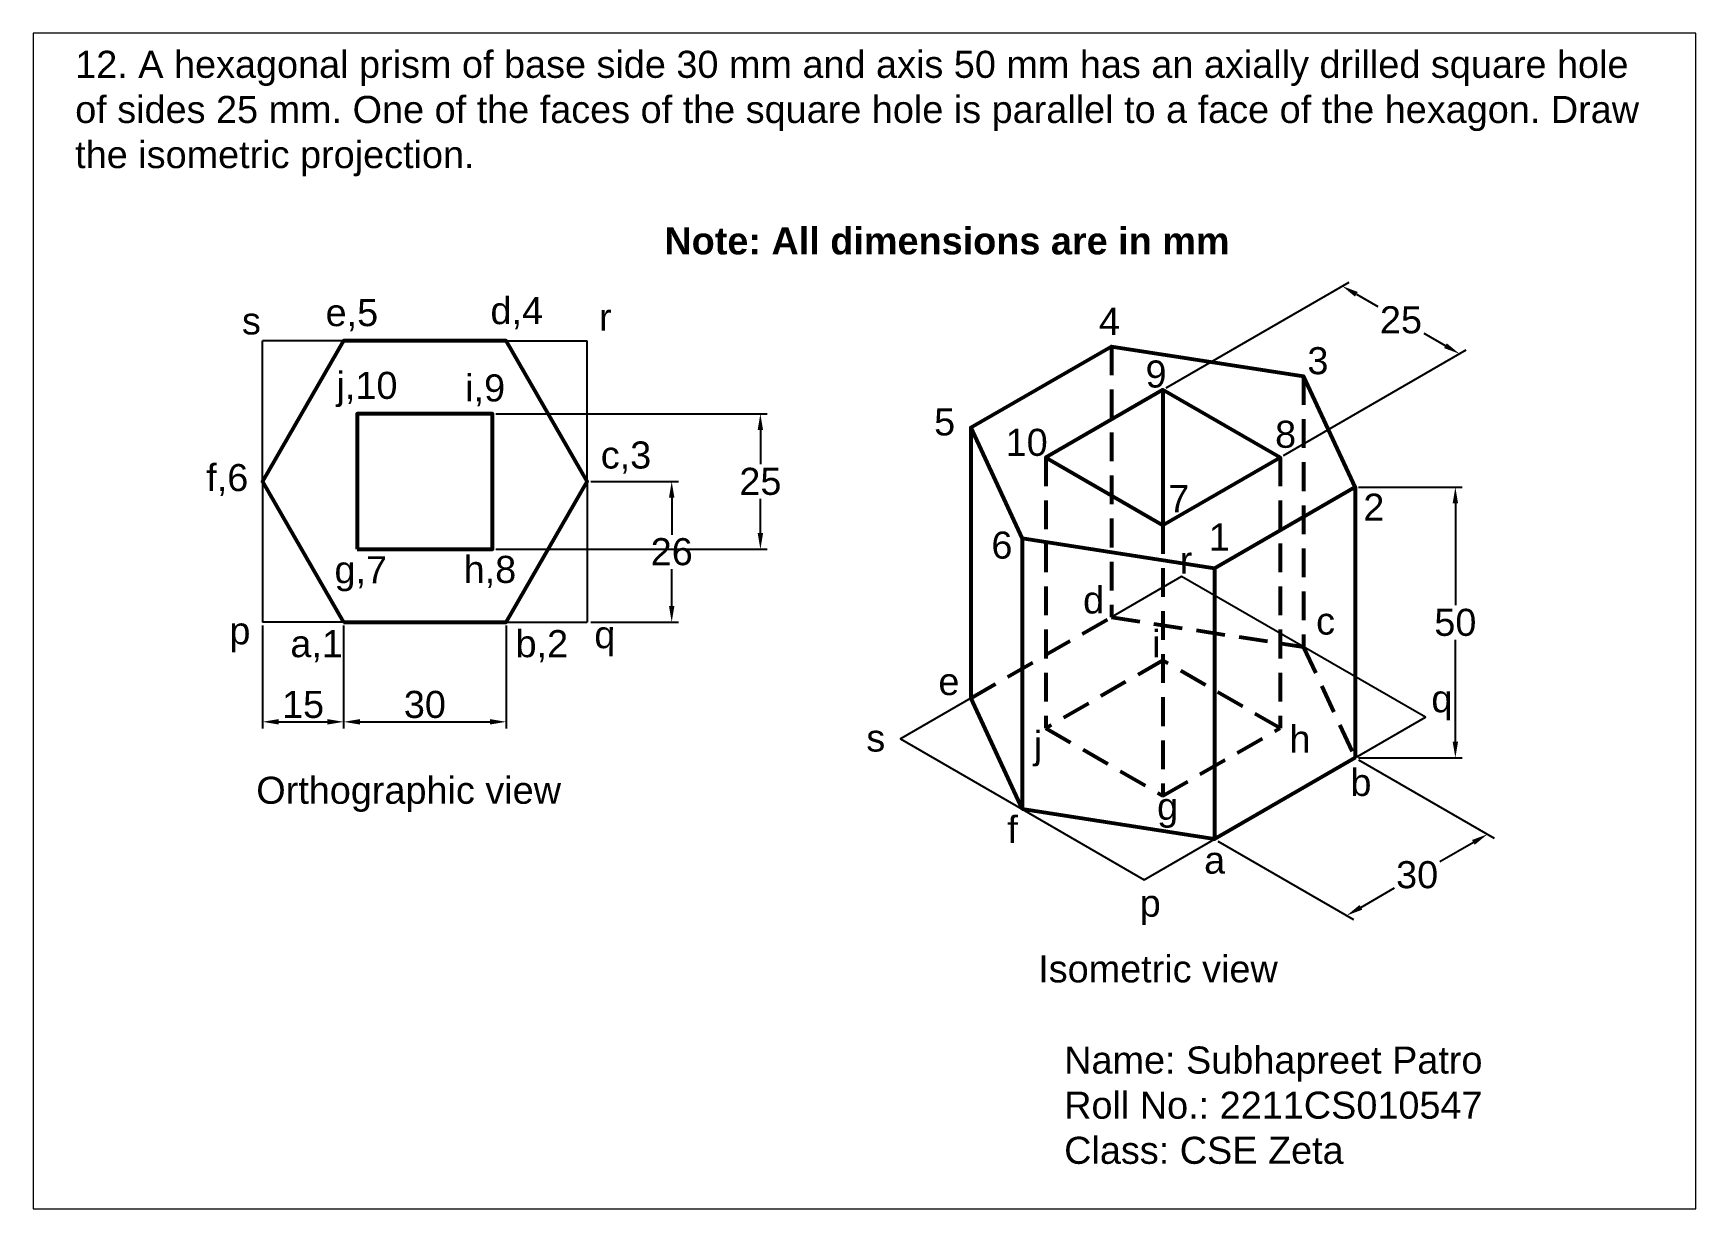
# Paper-space layout 'Layout12' of a CAD drawing. Header units: millimetres. Extents: x 30 to 267, y 21 to 189.
# The model-space entities are those that its viewports show. They can reach past a viewport. Long polylines and large blocks are cut down to what shows.
import ezdxf

# ---------------------------------------------------------------- set-up
doc = ezdxf.new("R2010")
doc.units = ezdxf.units.MM
doc.linetypes.add('HIDDEN2', pattern=[4.7625, 3.175, -1.5875])
doc.styles.get("Standard").update_dxf_attribs({"font": 'arial.ttf'})
doc.dimstyles.new('ISO-25', dxfattribs={"dimtxt": 5, "dimasz": 3, "dimexe": 1.25, "dimexo": 0.625, "dimtad": 1, "dimtih": 1, "dimtoh": 1, "dimdec": 0, "dimtxsty": 'Standard', "dimcen": 2.5, "dimadec": 0, "dimazin": 0, "dimtfac": 1, "dimtdec": 0, "dimtmove": 0, "dimatfit": 3, "dimfxl": 1, "dimarcsym": 0})

# ---------------------------------------------------------------- blocks, each defined once
blk = doc.blocks.new('*D79')
at = {"color": 0, "lineweight": -2, "transparency": 16777216}
for p, q in [((3779.21, 79.87), (3779.21, 60.85)), ((3809.21, 79.87), (3809.21, 60.85)), ((3782.21, 62.1), (3806.21, 62.1))]:
    blk.add_line(p, q, dxfattribs=at)
at = {"color": 0, "transparency": 16777216}
for points in [[(3782.21, 62.6), (3782.21, 61.6), (3779.21, 62.1)], [(3806.21, 62.6), (3806.21, 61.6), (3809.21, 62.1)]]:
    blk.add_solid(points, dxfattribs=at)
at = {"layer": 'Defpoints', "color": 0, "transparency": 16777216}
for p in [(3779.21, 80.5), (3809.21, 80.5), (3809.21, 62.1)]:
    blk.add_point(p, dxfattribs=at)
at = {"color": 0, "transparency": 16777216, "insert": (3794.21, 65.28), "char_height": 5, "attachment_point": 5}
blk.add_mtext('30', dxfattribs=at)
blk = doc.blocks.new('*D80')
at = {"color": 0, "lineweight": -2, "transparency": 16777216}
for p, q in [((3807.34, 118.98), (3857.43, 118.98)), ((3856.18, 115.98), (3856.18, 109.66)), ((3856.18, 96.98), (3856.18, 103.3)), ((3807.34, 93.98), (3857.43, 93.98))]:
    blk.add_line(p, q, dxfattribs=at)
at = {"color": 0, "transparency": 16777216}
for points in [[(3855.68, 115.98), (3856.68, 115.98), (3856.18, 118.98)], [(3855.68, 96.98), (3856.68, 96.98), (3856.18, 93.98)]]:
    blk.add_solid(points, dxfattribs=at)
at = {"layer": 'Defpoints', "color": 0, "transparency": 16777216}
for p in [(3806.71, 118.98), (3806.71, 93.98), (3856.18, 93.98)]:
    blk.add_point(p, dxfattribs=at)
at = {"color": 0, "transparency": 16777216, "insert": (3856.18, 106.48), "char_height": 5, "attachment_point": 5}
blk.add_mtext('25', dxfattribs=at)
blk = doc.blocks.new('*D81')
at = {"color": 0, "lineweight": -2, "transparency": 16777216}
for p, q in [((3764.21, 79.87), (3764.21, 60.85)), ((3779.21, 79.87), (3779.21, 60.85)), ((3767.21, 62.1), (3776.21, 62.1))]:
    blk.add_line(p, q, dxfattribs=at)
at = {"color": 0, "transparency": 16777216}
for points in [[(3767.21, 62.6), (3767.21, 61.6), (3764.21, 62.1)], [(3776.21, 62.6), (3776.21, 61.6), (3779.21, 62.1)]]:
    blk.add_solid(points, dxfattribs=at)
at = {"layer": 'Defpoints', "color": 0, "transparency": 16777216}
for p in [(3764.21, 80.5), (3779.21, 80.5), (3779.21, 62.1)]:
    blk.add_point(p, dxfattribs=at)
at = {"color": 0, "transparency": 16777216, "insert": (3771.71, 65.28), "char_height": 5, "attachment_point": 5}
blk.add_mtext('15', dxfattribs=at)
blk = doc.blocks.new('*D82')
at = {"color": 0, "lineweight": -2, "transparency": 16777216}
for p, q in [((3824.84, 106.48), (3841.05, 106.48)), ((3839.8, 103.48), (3839.8, 96.66)), ((3839.8, 83.5), (3839.8, 90.31)), ((3824.84, 80.5), (3841.05, 80.5))]:
    blk.add_line(p, q, dxfattribs=at)
at = {"color": 0, "transparency": 16777216}
for points in [[(3839.3, 103.48), (3840.3, 103.48), (3839.8, 106.48)], [(3839.3, 83.5), (3840.3, 83.5), (3839.8, 80.5)]]:
    blk.add_solid(points, dxfattribs=at)
at = {"layer": 'Defpoints', "color": 0, "transparency": 16777216}
for p in [(3824.21, 106.48), (3824.21, 80.5), (3839.8, 80.5)]:
    blk.add_point(p, dxfattribs=at)
at = {"color": 0, "transparency": 16777216, "insert": (3839.8, 93.49), "char_height": 5, "attachment_point": 5}
blk.add_mtext('26', dxfattribs=at)
blk = doc.blocks.new('*D130')
at = {"color": 0, "lineweight": -2, "transparency": 16777216}
for p, q in [((3966.66, 105.44), (3985.79, 105.44)), ((3984.54, 102.44), (3984.54, 83.62)), ((3984.54, 58.44), (3984.54, 77.26)), ((3966.66, 55.44), (3985.79, 55.44))]:
    blk.add_line(p, q, dxfattribs=at)
at = {"color": 0, "transparency": 16777216}
for points in [[(3984.04, 102.44), (3985.04, 102.44), (3984.54, 105.44)], [(3984.04, 58.44), (3985.04, 58.44), (3984.54, 55.44)]]:
    blk.add_solid(points, dxfattribs=at)
at = {"layer": 'Defpoints', "color": 0, "transparency": 16777216}
for p in [(3966.04, 105.44), (3966.04, 55.44), (3984.54, 55.44)]:
    blk.add_point(p, dxfattribs=at)
at = {"color": 0, "transparency": 16777216, "insert": (3984.54, 80.44), "char_height": 5, "attachment_point": 5}
blk.add_mtext('50', dxfattribs=at)
blk = doc.blocks.new('*D131')
at = {"color": 0, "lineweight": -2, "transparency": 16777216}
for p, q in [((3966.66, 55.08), (3991.72, 40.61)), ((3940.68, 40.08), (3965.74, 25.61)), ((3987.87, 39.83), (3981.67, 36.25)), ((3967.09, 27.83), (3973.28, 31.41))]:
    blk.add_line(p, q, dxfattribs=at)
at = {"color": 0, "transparency": 16777216}
for points in [[(3987.62, 40.27), (3988.12, 39.4), (3990.47, 41.33)], [(3966.84, 28.27), (3967.34, 27.4), (3964.49, 26.33)]]:
    blk.add_solid(points, dxfattribs=at)
at = {"layer": 'Defpoints', "color": 0, "transparency": 16777216}
for p in [(3966.04, 55.44), (3940.06, 40.44), (3990.47, 41.33)]:
    blk.add_point(p, dxfattribs=at)
at = {"color": 0, "transparency": 16777216, "insert": (3977.48, 33.83), "char_height": 5, "attachment_point": 5}
blk.add_mtext('30', dxfattribs=at)
blk = doc.blocks.new('*D132')
at = {"color": 0, "lineweight": -2, "transparency": 16777216}
for p, q in [((3931.15, 123.8), (3964.91, 143.29)), ((3966.26, 141.07), (3970.22, 138.78)), ((3982.71, 131.57), (3978.76, 133.85)), ((3952.81, 111.3), (3986.56, 130.79))]:
    blk.add_line(p, q, dxfattribs=at)
at = {"color": 0, "transparency": 16777216}
for points in [[(3966.51, 141.5), (3966.01, 140.63), (3963.66, 142.57)], [(3982.96, 132), (3982.46, 131.13), (3985.31, 130.07)]]:
    blk.add_solid(points, dxfattribs=at)
at = {"layer": 'Defpoints', "color": 0, "transparency": 16777216}
for p in [(3985.31, 130.07), (3930.53, 123.44), (3952.18, 110.94)]:
    blk.add_point(p, dxfattribs=at)
at = {"color": 0, "transparency": 16777216, "insert": (3974.49, 136.32), "char_height": 5, "attachment_point": 5}
blk.add_mtext('25', dxfattribs=at)

msp = doc.modelspace()

# ---------------------------------------------------------------- linework, layer by layer
for p, q in [((3764.21, 106.48), (3764.21, 132.46)), ((3779.21, 132.46), (3764.21, 132.46)), ((3809.21, 132.46), (3824.21, 132.46)), ((3824.21, 106.48), (3824.21, 132.46)), ((3764.21, 106.48), (3764.21, 80.5)), ((3824.21, 106.48), (3824.21, 80.5)), ((3779.21, 80.5), (3764.21, 80.5)), ((3809.21, 80.5), (3824.21, 80.5))]:
    msp.add_line(p, q)
at = {"linetype": 'HIDDEN2', "lineweight": 53}
for p, q in [((3921, 131.44), (3921, 81.44)), ((3956.51, 125.94), (3956.51, 75.94)), ((3908.88, 110.94), (3908.88, 60.94)), ((3952.18, 110.94), (3952.18, 60.94)), ((3930.53, 98.44), (3930.53, 48.44))]:
    msp.add_line(p, q, dxfattribs=at)
at = {"lineweight": 53}
for p, q in [((3930.53, 123.44), (3930.53, 98.44)), ((3895.02, 116.44), (3895.02, 66.44)), ((3966.04, 105.44), (3966.04, 55.44)), ((3904.55, 95.94), (3904.55, 45.94)), ((3940.06, 90.44), (3940.06, 40.44))]:
    msp.add_line(p, q, dxfattribs=at)
for points in [[(3779.21, 80.5), (3809.21, 80.5), (3824.21, 106.48), (3809.21, 132.46), (3779.21, 132.46), (3764.21, 106.48)], [(3930.53, 98.44), (3952.18, 110.94), (3930.53, 123.44), (3908.88, 110.94)], [(3781.71, 93.98), (3806.71, 93.98), (3806.71, 118.98), (3781.71, 118.98)]]:
    msp.add_lwpolyline(points, close=True, dxfattribs=at)
for points in [[(3904.55, 95.94), (3895.02, 116.44), (3921, 131.44), (3956.51, 125.94), (3966.04, 105.44), (3940.06, 90.44), (3904.55, 95.94)], [(3904.55, 45.94), (3895.02, 66.44)], [(3966.04, 55.44), (3940.06, 40.44), (3904.55, 45.94)]]:
    msp.add_lwpolyline(points, dxfattribs=at)
msp.add_lwpolyline([(3895.02, 66.44), (3882.03, 58.94), (3904.55, 45.94), (3927.07, 32.94), (3940.06, 40.44), (3966.04, 55.44), (3979.03, 62.94), (3956.51, 75.94), (3933.99, 88.94), (3921, 81.44)])
at = {"linetype": 'HIDDEN2', "lineweight": 53}
msp.add_lwpolyline([(3895.02, 66.44), (3921, 81.44), (3956.51, 75.94), (3966.04, 55.44)], dxfattribs=at)
msp.add_lwpolyline([(3930.53, 48.44), (3952.18, 60.94), (3930.53, 73.44), (3908.88, 60.94)], close=True, dxfattribs=at)

# ---------------------------------------------------------------- texts
at = {"char_height": 5, "attachment_point": 1}
for s, width, insert in [('12. A hexagonal prism of base side 30 mm and axis 50 mm has an axially drilled square hole\\Pof sides 25 mm. One of the faces of the square hole is parallel to a face of the hexagon. Draw \\Pthe isometric projection.', 330.3857, (3729.63, 186.04)), ('{\\fArial|b1|i0|c0|p34;Note: All dimensions are in mm}', 120.5751, (3838.44, 153.43)), ('e,5', 12.9035, (3775.88, 140.18)), ('d,4', 12.9035, (3806.33, 140.55)), ('r', 6.2565, (3826.37, 139.34)), ('s', 3.5487, (3760.43, 138.65)), ('j,10', 12.9035, (3777.89, 126.74)), ('i,9', 12.9035, (3801.66, 126.27)), ('c,3', 12.9035, (3826.7, 113.88)), ('f,6', 12.9035, (3753.83, 109.71)), ('g,7', 12.9035, (3777.52, 92.69)), ('h,8', 12.9035, (3801.37, 92.75)), ('r', 6.2565, (3933.64, 94.47)), ('p', 7.581, (3758.11, 81.42)), ('a,1', 12.9035, (3769.37, 79.04)), ('b,2', 12.9035, (3810.96, 79.04)), ('q', 7.581, (3825.51, 80.7)), ('q', 7.581, (3980.11, 68.86)), ('s', 3.5487, (3875.75, 61.61)), ('Orthographic view', 63.0219, (3763.07, 51.96)), ('p', 7.581, (3926.24, 31.11)), ('Isometric view', 91.3954, (3907.5, 18.97)), ('Name: Subhapreet Patro\\PRoll No.: 2211CS010547\\PClass: CSE Zeta', 99.9001, (3912.29, 2.13))]:
    msp.add_mtext_dynamic_manual_height_columns(s, width=width, gutter_width=25, heights=[0], dxfattribs=dict(at, insert=insert))
at = {"linetype": 'HIDDEN2', "lineweight": 53, "char_height": 5, "attachment_point": 1}
for s, width, insert in [('4', 8.1126, (3918.71, 138.57)), ('3', 8.9313, (3957.21, 131.3)), ('9', 2.2944, (3927.32, 128.84)), ('5', 3.4251, (3888.27, 119.99)), ('8', 2.4469, (3951.25, 117.71)), ('10', 4.2335, (3901.48, 116.22)), ('7', 8.0339, (3931.52, 105.82)), ('2', 1.8733, (3967.54, 104.24)), ('1', 1.7787, (3939, 98.73)), ('6', 3.0688, (3898.85, 97.24)), ('d', 3.6663, (3915.78, 87.11)), ('c', 17.3769, (3958.82, 83.21)), ('i', 1.8728, (3928.55, 79.02)), ('e', 3.2654, (3889.06, 72.04)), ('h', 3.1759, (3953.9, 61.43)), ('j', 3.4518, (3906.66, 60.37)), ('b', 5.7279, (3965.16, 53.41)), ('g', 4.278, (3929.45, 48.99)), ('f', 3.9249, (3901.78, 44.72)), ('a', 4.7558, (3938.14, 39.06))]:
    msp.add_mtext_dynamic_manual_height_columns(s, width=width, gutter_width=25, heights=[0], dxfattribs=dict(at, insert=insert))

# ---------------------------------------------------------------- dimensions: what is measured, and where the dimension line sits
for p1, p2, distance, picture, middle in [((3930.53, 123.44), (3952.18, 110.94), 33.13, '*D132', (3974.49, 136.32)), ((3966.04, 105.44), (3966.04, 55.44), 18.5, '*D130', (3984.54, 80.44)), ((3940.06, 40.44), (3966.04, 55.44), -24.43, '*D131', (3977.48, 33.83))]:
    dim = msp.add_aligned_dim(p1=p1, p2=p2, distance=distance, dimstyle='ISO-25')
    dim.commit()
    dim.dimension.update_dxf_attribs({"geometry": picture, "text_midpoint": middle})
for base, p1, p2, picture, middle in [((3856.18, 93.98), (3806.71, 118.98), (3806.71, 93.98), '*D80', (3856.18, 106.48)), ((3839.8, 80.5), (3824.21, 106.48), (3824.21, 80.5), '*D82', (3839.8, 93.49))]:
    dim = msp.add_linear_dim(base=base, p1=p1, p2=p2, angle=90, dimstyle='ISO-25')
    dim.commit()
    dim.dimension.update_dxf_attribs({"geometry": picture, "text_midpoint": middle})
for base, p1, p2, picture, middle in [((3779.21, 62.1), (3764.21, 80.5), (3779.21, 80.5), '*D81', (3771.71, 65.28)), ((3809.21, 62.1), (3779.21, 80.5), (3809.21, 80.5), '*D79', (3794.21, 65.28))]:
    dim = msp.add_linear_dim(base=base, p1=p1, p2=p2, dimstyle='ISO-25')
    dim.commit()
    dim.dimension.update_dxf_attribs({"geometry": picture, "text_midpoint": middle})

psp = doc.layouts.new('Layout12')

# ---------------------------------------------------------------- viewports
at = {"layer": '0'}
psp.add_viewport(center=(148.5, 105), size=(237.6, 168), view_center_point=(3875.41, 80.72), view_height=217.1143, dxfattribs=at)

doc.saveas('drawing.dxf')
